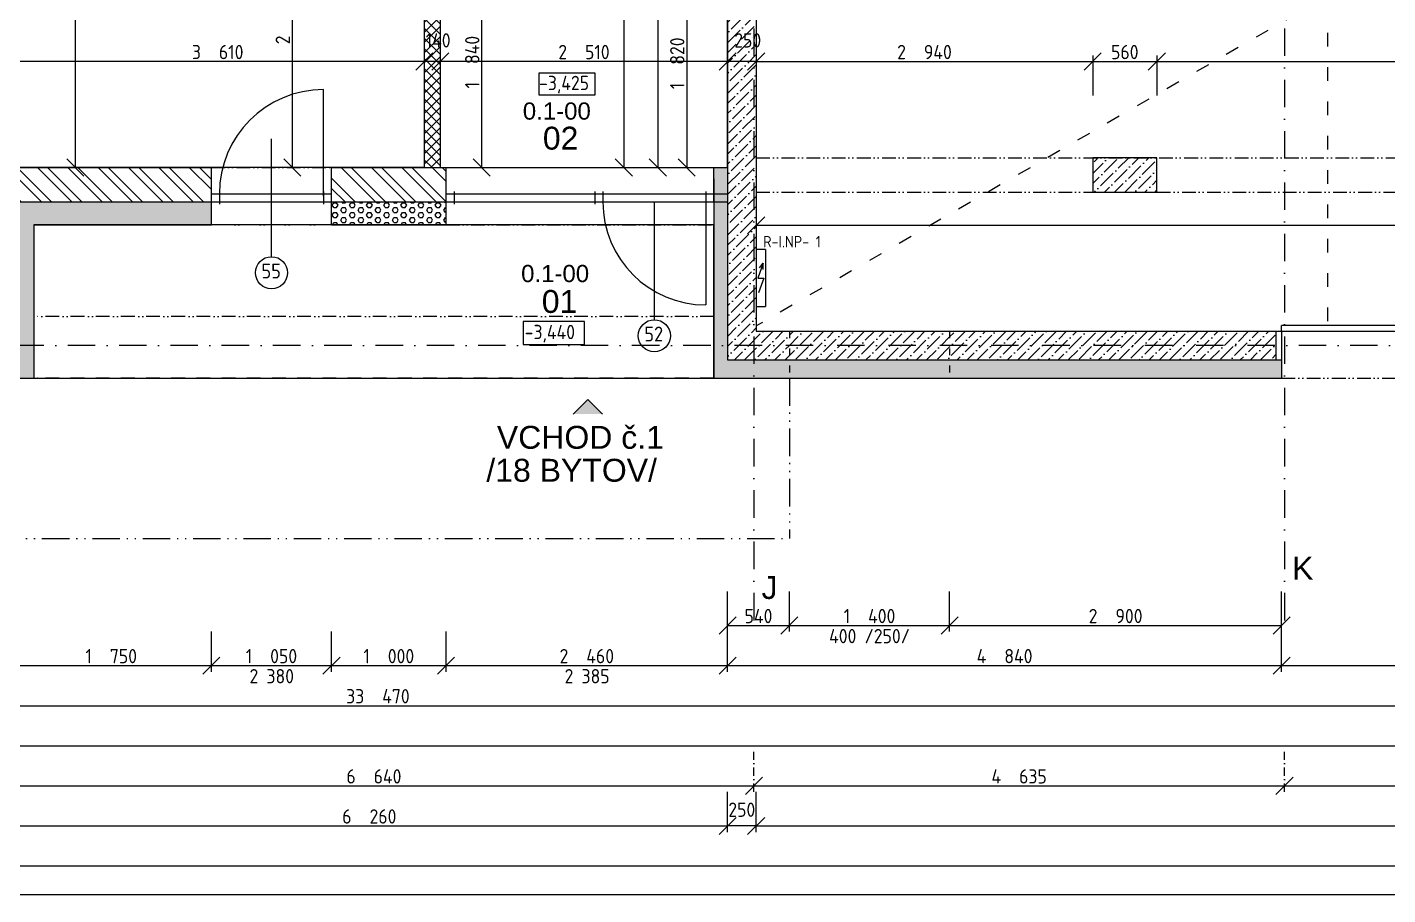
# Model space of a CAD drawing. Extents: x 4511820 to 5180432, y -1526536 to -944957.
# Drawn here: x 5021122 to 5033009, y -1436479 to -1428903 of the extents above; entities that cross this region are included whole.
import ezdxf
from ezdxf.enums import TextEntityAlignment as Align

# ---------------------------------------------------------------- set-up
doc = ezdxf.new("R2010")
doc.units = 0
doc.header["$MEASUREMENT"] = 0
for name, pattern in [('ACAD_ISO03W100', [30, 12, -18]), ('ACAD_ISO12W100', [22, 12, -3, 0.5, -3, 0.5, -3]), ('BODKOCIARKOVANA_3', [5.6, 3, -1.3, 0, -1.3])]:
    doc.linetypes.add(name, pattern=pattern)
doc.layers.get('0').update_dxf_attribs({"linetype": 'CONTINUOUS'})
doc.layers.get('Defpoints').update_dxf_attribs({"color": 61, "linetype": 'CONTINUOUS'})
for name, color, linetype in [('DVERE', 45, 'CONTINUOUS'), ('KÓTY', 4, 'CONTINUOUS'), ('MÚRY', 1, 'CONTINUOUS'), ('OKNÁ', 143, 'CONTINUOUS'), ('osi', 253, 'CONTINUOUS'), ('Plochy', 41, 'CONTINUOUS'), ('POPIS', 7, 'CONTINUOUS'), ('POZEMOK', 7, 'CONTINUOUS'), ('TENKÁ', 7, 'CONTINUOUS'), ('ZZ-elektro', 221, 'CONTINUOUS'), ('ŠRAFY', 82, 'CONTINUOUS')]:
    doc.layers.add(name, color=color, linetype=linetype)
doc.styles.add('ARIAL', font='arial.ttf')
doc.styles.add('styl1', font='arial.ttf')
doc.styles.add('Style-Arial', font='arial.ttf')
doc.styles.add('STYLE1', font='isocp.shx')
doc.dimstyles.new('STANDARD-50', dxfattribs={"dimtxt": 125, "dimasz": 150, "dimexe": 10, "dimexo": 200, "dimgap": 20, "dimtad": 1, "dimdsep": 46, "dimlunit": 6, "dimtxsty": 'STYLE1', "dimblk1": 'OBLIQUE', "dimblk2": 'OBLIQUE', "dimsah": 1, "dimcen": 2.5, "dimse1": 1, "dimse2": 1, "dimadec": 0, "dimazin": 0, "dimtfac": 1, "dimtmove": 1, "dimatfit": 3, "dimldrblk": 'OBLIQUE', "dimfxl": 1, "dimtolj": 1, "dimtzin": 0, "dimarcsym": 0})
pattern_1 = [(45, (584112, 0), (33.1456304, 121.533978), [156.25, -31.25, 0, -31.25])]
pattern_2 = [(135, (584112, 0), (-132.5825215, -132.5825215), []), (135, (584112, 88.39), (-132.5825215, -132.5825215), [])]
pattern_3 = [(0, (9e-09, -175781), (0, 43.3012702), [25, -50]), (120, (9e-09, -175781), (-37.5, -21.6506351), [25, -50]), (60, (25, -175781), (-37.5, 21.6506351), [25, -50])]

# ---------------------------------------------------------------- blocks, each defined once
blk = doc.blocks.new('_OBLIQUE')
at = {"color": 0, "linetype": 'ByBlock'}
blk.add_line((-0.5, -0.5), (0.5, 0.5), dxfattribs=at)
blk = doc.blocks.new('*D13545')
at = {"layer": 'Defpoints', "color": 0}
for p in [(5020831, -1431683), (5027471, -1431683), (5027471, -1435528)]:
    blk.add_point(p, dxfattribs=at)
at = {"layer": 'KÓTY', "color": 0, "lineweight": -2}
blk.add_line((5020831, -1435528), (5027471, -1435528), dxfattribs=at)
at = {"layer": 'KÓTY', "color": 0, "linetype": 'ByBlock', "lineweight": -2, "xscale": 150, "yscale": 150, "zscale": 150, "rotation": 180}
blk.add_blockref('_OBLIQUE', (5020831, -1435528), dxfattribs=at)
at = {"layer": 'KÓTY', "color": 0, "linetype": 'ByBlock', "lineweight": -2, "xscale": 150, "yscale": 150, "zscale": 150}
blk.add_blockref('_OBLIQUE', (5027471, -1435528), dxfattribs=at)
at = {"layer": 'KÓTY', "color": 0, "insert": (5024151, -1435445), "char_height": 125, "attachment_point": 5, "style": 'STYLE1'}
blk.add_mtext('\\A1;6ﾠ640', dxfattribs=at)
blk = doc.blocks.new('*D13546')
at = {"layer": 'Defpoints', "color": 0}
for p in [(5027471, -1431683), (5032106, -1431683), (5032106, -1435528)]:
    blk.add_point(p, dxfattribs=at)
at = {"layer": 'KÓTY', "color": 0, "lineweight": -2}
blk.add_line((5027471, -1435528), (5032106, -1435528), dxfattribs=at)
at = {"layer": 'KÓTY', "color": 0, "linetype": 'ByBlock', "lineweight": -2, "xscale": 150, "yscale": 150, "zscale": 150, "rotation": 180}
blk.add_blockref('_OBLIQUE', (5027471, -1435528), dxfattribs=at)
at = {"layer": 'KÓTY', "color": 0, "linetype": 'ByBlock', "lineweight": -2, "xscale": 150, "yscale": 150, "zscale": 150}
blk.add_blockref('_OBLIQUE', (5032106, -1435528), dxfattribs=at)
at = {"layer": 'KÓTY', "color": 0, "insert": (5029788, -1435445), "char_height": 125, "attachment_point": 5, "style": 'STYLE1'}
blk.add_mtext('\\A1;4ﾠ635', dxfattribs=at)
blk = doc.blocks.new('*D13547')
at = {"layer": 'Defpoints', "color": 0}
for p in [(5032106, -1431683), (5036056, -1431683), (5036056, -1435528)]:
    blk.add_point(p, dxfattribs=at)
at = {"layer": 'KÓTY', "color": 0, "lineweight": -2}
blk.add_line((5032106, -1435528), (5036056, -1435528), dxfattribs=at)
at = {"layer": 'KÓTY', "color": 0, "linetype": 'ByBlock', "lineweight": -2, "xscale": 150, "yscale": 150, "zscale": 150, "rotation": 180}
blk.add_blockref('_OBLIQUE', (5032106, -1435528), dxfattribs=at)
at = {"layer": 'KÓTY', "color": 0, "linetype": 'ByBlock', "lineweight": -2, "xscale": 150, "yscale": 150, "zscale": 150}
blk.add_blockref('_OBLIQUE', (5036056, -1435528), dxfattribs=at)
at = {"layer": 'KÓTY', "color": 0, "insert": (5034081, -1435445), "char_height": 125, "attachment_point": 5, "style": 'STYLE1'}
blk.add_mtext('\\A1;3ﾠ950', dxfattribs=at)
blk = doc.blocks.new('*D13560')
at = {"layer": 'Defpoints', "color": 0}
for p in [(4980571, -1429158), (5040921, -1429158), (5040921, -1435178)]:
    blk.add_point(p, dxfattribs=at)
at = {"layer": 'KÓTY', "color": 0, "lineweight": -2}
blk.add_line((4980571, -1435178), (5040921, -1435178), dxfattribs=at)
at = {"layer": 'KÓTY', "color": 0, "linetype": 'ByBlock', "lineweight": -2, "xscale": 150, "yscale": 150, "zscale": 150, "rotation": 180}
blk.add_blockref('_OBLIQUE', (4980571, -1435178), dxfattribs=at)
at = {"layer": 'KÓTY', "color": 0, "linetype": 'ByBlock', "lineweight": -2, "xscale": 150, "yscale": 150, "zscale": 150}
blk.add_blockref('_OBLIQUE', (5040921, -1435178), dxfattribs=at)
at = {"layer": 'KÓTY', "color": 0, "insert": (5010746, -1435095), "char_height": 125, "attachment_point": 5, "style": 'STYLE1'}
blk.add_mtext('\\A1;60ﾠ350', dxfattribs=at)
blk = doc.blocks.new('*D13562')
at = {"layer": 'Defpoints', "color": 0}
for p in [(5027491, -1431558), (5040671, -1431558), (5040671, -1435878)]:
    blk.add_point(p, dxfattribs=at)
at = {"layer": 'KÓTY', "color": 0, "lineweight": -2}
blk.add_line((5027491, -1435878), (5040671, -1435878), dxfattribs=at)
at = {"layer": 'KÓTY', "color": 0, "linetype": 'ByBlock', "lineweight": -2, "xscale": 150, "yscale": 150, "zscale": 150, "rotation": 180}
blk.add_blockref('_OBLIQUE', (5027491, -1435878), dxfattribs=at)
at = {"layer": 'KÓTY', "color": 0, "linetype": 'ByBlock', "lineweight": -2, "xscale": 150, "yscale": 150, "zscale": 150}
blk.add_blockref('_OBLIQUE', (5040671, -1435878), dxfattribs=at)
at = {"layer": 'KÓTY', "color": 0, "insert": (5034081, -1435795), "char_height": 125, "attachment_point": 5, "style": 'STYLE1'}
blk.add_mtext('\\A1;13ﾠ180', dxfattribs=at)
blk = doc.blocks.new('*D13563')
at = {"layer": 'Defpoints', "color": 0}
for p in [(5027241, -1431558), (5027491, -1431558), (5027241, -1435878)]:
    blk.add_point(p, dxfattribs=at)
at = {"layer": 'KÓTY', "color": 0, "lineweight": -2}
blk.add_line((5027491, -1435878), (5027241, -1435878), dxfattribs=at)
at = {"layer": 'KÓTY', "color": 0, "linetype": 'ByBlock', "lineweight": -2, "xscale": 150, "yscale": 150, "zscale": 150, "rotation": 180}
blk.add_blockref('_OBLIQUE', (5027241, -1435878), dxfattribs=at)
at = {"layer": 'KÓTY', "color": 0, "linetype": 'ByBlock', "lineweight": -2, "xscale": 150, "yscale": 150, "zscale": 150}
blk.add_blockref('_OBLIQUE', (5027491, -1435878), dxfattribs=at)
at = {"layer": 'KÓTY', "color": 0, "insert": (5027365, -1435736), "char_height": 125, "attachment_point": 5, "style": 'STYLE1'}
blk.add_mtext('\\A1;250', dxfattribs=at)
blk = doc.blocks.new('*D13564')
at = {"layer": 'Defpoints', "color": 0}
for p in [(5027241, -1430128), (5020981, -1430428), (5027241, -1435878)]:
    blk.add_point(p, dxfattribs=at)
at = {"layer": 'KÓTY', "color": 0, "lineweight": -2}
blk.add_line((5020981, -1435878), (5027241, -1435878), dxfattribs=at)
at = {"layer": 'KÓTY', "color": 0, "linetype": 'ByBlock', "lineweight": -2, "xscale": 150, "yscale": 150, "zscale": 150, "rotation": 180}
blk.add_blockref('_OBLIQUE', (5020981, -1435878), dxfattribs=at)
at = {"layer": 'KÓTY', "color": 0, "linetype": 'ByBlock', "lineweight": -2, "xscale": 150, "yscale": 150, "zscale": 150}
blk.add_blockref('_OBLIQUE', (5027241, -1435878), dxfattribs=at)
at = {"layer": 'KÓTY', "color": 0, "insert": (5024111, -1435795), "char_height": 125, "attachment_point": 5, "style": 'STYLE1'}
blk.add_mtext('\\A1;6ﾠ260', dxfattribs=at)
blk = doc.blocks.new('*D13573')
at = {"layer": 'Defpoints', "color": 0}
for p in [(5022731, -1430428), (5020981, -1431808), (5022731, -1434478)]:
    blk.add_point(p, dxfattribs=at)
at = {"layer": 'KÓTY', "color": 0, "lineweight": -2}
blk.add_line((5020981, -1434478), (5022731, -1434478), dxfattribs=at)
at = {"layer": 'KÓTY', "color": 0, "linetype": 'ByBlock', "lineweight": -2, "xscale": 150, "yscale": 150, "zscale": 150, "rotation": 180}
blk.add_blockref('_OBLIQUE', (5020981, -1434478), dxfattribs=at)
at = {"layer": 'KÓTY', "color": 0, "linetype": 'ByBlock', "lineweight": -2, "xscale": 150, "yscale": 150, "zscale": 150}
blk.add_blockref('_OBLIQUE', (5022731, -1434478), dxfattribs=at)
at = {"layer": 'KÓTY', "color": 0, "insert": (5021856, -1434395), "char_height": 125, "attachment_point": 5, "style": 'STYLE1'}
blk.add_mtext('\\A1;1ﾠ750', dxfattribs=at)
blk = doc.blocks.new('*D13574')
at = {"layer": 'Defpoints', "color": 0}
for p in [(5027241, -1430128), (5024781, -1430428), (5027241, -1434478)]:
    blk.add_point(p, dxfattribs=at)
at = {"layer": 'KÓTY', "color": 0, "lineweight": -2}
blk.add_line((5024781, -1434478), (5027241, -1434478), dxfattribs=at)
at = {"layer": 'KÓTY', "color": 0, "linetype": 'ByBlock', "lineweight": -2, "xscale": 150, "yscale": 150, "zscale": 150, "rotation": 180}
blk.add_blockref('_OBLIQUE', (5024781, -1434478), dxfattribs=at)
at = {"layer": 'KÓTY', "color": 0, "linetype": 'ByBlock', "lineweight": -2, "xscale": 150, "yscale": 150, "zscale": 150}
blk.add_blockref('_OBLIQUE', (5027241, -1434478), dxfattribs=at)
at = {"layer": 'KÓTY', "color": 0, "insert": (5026011, -1434395), "char_height": 125, "attachment_point": 5, "style": 'STYLE1'}
blk.add_mtext('\\A1;2ﾠ460', dxfattribs=at)
blk = doc.blocks.new('*D13575')
at = {"layer": 'Defpoints', "color": 0}
for p in [(5027241, -1430128), (5032081, -1431741), (5032081, -1434478)]:
    blk.add_point(p, dxfattribs=at)
at = {"layer": 'KÓTY', "color": 0, "lineweight": -2}
blk.add_line((5027241, -1434478), (5032081, -1434478), dxfattribs=at)
at = {"layer": 'KÓTY', "color": 0, "linetype": 'ByBlock', "lineweight": -2, "xscale": 150, "yscale": 150, "zscale": 150, "rotation": 180}
blk.add_blockref('_OBLIQUE', (5027241, -1434478), dxfattribs=at)
at = {"layer": 'KÓTY', "color": 0, "linetype": 'ByBlock', "lineweight": -2, "xscale": 150, "yscale": 150, "zscale": 150}
blk.add_blockref('_OBLIQUE', (5032081, -1434478), dxfattribs=at)
at = {"layer": 'KÓTY', "color": 0, "insert": (5029661, -1434395), "char_height": 125, "attachment_point": 5, "style": 'STYLE1'}
blk.add_mtext('\\A1;4ﾠ840', dxfattribs=at)
blk = doc.blocks.new('*D13576')
at = {"layer": 'Defpoints', "color": 0}
for p in [(5032081, -1431808), (5035981, -1431808), (5035981, -1434478)]:
    blk.add_point(p, dxfattribs=at)
at = {"layer": 'KÓTY', "color": 0, "lineweight": -2}
blk.add_line((5032081, -1434478), (5035981, -1434478), dxfattribs=at)
at = {"layer": 'KÓTY', "color": 0, "linetype": 'ByBlock', "lineweight": -2, "xscale": 150, "yscale": 150, "zscale": 150, "rotation": 180}
blk.add_blockref('_OBLIQUE', (5032081, -1434478), dxfattribs=at)
at = {"layer": 'KÓTY', "color": 0, "linetype": 'ByBlock', "lineweight": -2, "xscale": 150, "yscale": 150, "zscale": 150}
blk.add_blockref('_OBLIQUE', (5035981, -1434478), dxfattribs=at)
at = {"layer": 'KÓTY', "color": 0, "insert": (5034031, -1434395), "char_height": 125, "attachment_point": 5, "style": 'STYLE1'}
blk.add_mtext('\\A1;3ﾠ900', dxfattribs=at)
blk = doc.blocks.new('*D13579')
at = {"layer": 'Defpoints', "color": 0}
for p in [(5040921, -1431808), (5007451, -1431968), (5040921, -1434828)]:
    blk.add_point(p, dxfattribs=at)
at = {"layer": 'KÓTY', "color": 0, "lineweight": -2}
blk.add_line((5007451, -1434828), (5040921, -1434828), dxfattribs=at)
at = {"layer": 'KÓTY', "color": 0, "linetype": 'ByBlock', "lineweight": -2, "xscale": 150, "yscale": 150, "zscale": 150, "rotation": 180}
blk.add_blockref('_OBLIQUE', (5007451, -1434828), dxfattribs=at)
at = {"layer": 'KÓTY', "color": 0, "linetype": 'ByBlock', "lineweight": -2, "xscale": 150, "yscale": 150, "zscale": 150}
blk.add_blockref('_OBLIQUE', (5040921, -1434828), dxfattribs=at)
at = {"layer": 'KÓTY', "color": 0, "insert": (5024186, -1434745), "char_height": 125, "attachment_point": 5, "style": 'STYLE1'}
blk.add_mtext('\\A1;33ﾠ470', dxfattribs=at)
blk = doc.blocks.new('*D13580')
at = {"layer": 'Defpoints', "color": 0}
for p in [(5022731, -1430428), (5023781, -1430428), (5023781, -1434478)]:
    blk.add_point(p, dxfattribs=at)
at = {"layer": 'KÓTY', "color": 0, "lineweight": -2}
blk.add_line((5022731, -1434478), (5023781, -1434478), dxfattribs=at)
at = {"layer": 'KÓTY', "color": 0, "linetype": 'ByBlock', "lineweight": -2, "xscale": 150, "yscale": 150, "zscale": 150, "rotation": 180}
blk.add_blockref('_OBLIQUE', (5022731, -1434478), dxfattribs=at)
at = {"layer": 'KÓTY', "color": 0, "linetype": 'ByBlock', "lineweight": -2, "xscale": 150, "yscale": 150, "zscale": 150}
blk.add_blockref('_OBLIQUE', (5023781, -1434478), dxfattribs=at)
at = {"layer": 'KÓTY', "color": 0, "insert": (5023256, -1434395), "char_height": 125, "attachment_point": 5, "style": 'STYLE1'}
blk.add_mtext('\\A1;1ﾠ050', dxfattribs=at)
blk = doc.blocks.new('*D13581')
at = {"layer": 'Defpoints', "color": 0}
for p in [(5023781, -1430428), (5024781, -1430428), (5024781, -1434478)]:
    blk.add_point(p, dxfattribs=at)
at = {"layer": 'KÓTY', "color": 0, "lineweight": -2}
blk.add_line((5023781, -1434478), (5024781, -1434478), dxfattribs=at)
at = {"layer": 'KÓTY', "color": 0, "linetype": 'ByBlock', "lineweight": -2, "xscale": 150, "yscale": 150, "zscale": 150, "rotation": 180}
blk.add_blockref('_OBLIQUE', (5023781, -1434478), dxfattribs=at)
at = {"layer": 'KÓTY', "color": 0, "linetype": 'ByBlock', "lineweight": -2, "xscale": 150, "yscale": 150, "zscale": 150}
blk.add_blockref('_OBLIQUE', (5024781, -1434478), dxfattribs=at)
at = {"layer": 'KÓTY', "color": 0, "insert": (5024281, -1434395), "char_height": 125, "attachment_point": 5, "style": 'STYLE1'}
blk.add_mtext('\\A1;1ﾠ000', dxfattribs=at)
blk = doc.blocks.new('*D13597')
at = {"layer": 'Defpoints', "color": 0}
for p in [(5027241, -1431755), (5027781, -1431755), (5027781, -1434128)]:
    blk.add_point(p, dxfattribs=at)
at = {"layer": 'KÓTY', "color": 0, "lineweight": -2}
blk.add_line((5027241, -1434128), (5027781, -1434128), dxfattribs=at)
at = {"layer": 'KÓTY', "color": 0, "linetype": 'ByBlock', "lineweight": -2, "xscale": 150, "yscale": 150, "zscale": 150, "rotation": 180}
blk.add_blockref('_OBLIQUE', (5027241, -1434128), dxfattribs=at)
at = {"layer": 'KÓTY', "color": 0, "linetype": 'ByBlock', "lineweight": -2, "xscale": 150, "yscale": 150, "zscale": 150}
blk.add_blockref('_OBLIQUE', (5027781, -1434128), dxfattribs=at)
at = {"layer": 'KÓTY', "color": 0, "insert": (5027511, -1434045), "char_height": 125, "attachment_point": 5, "style": 'STYLE1'}
blk.add_mtext('\\A1;540', dxfattribs=at)
blk = doc.blocks.new('*D13598')
at = {"layer": 'Defpoints', "color": 0}
for p in [(5027781, -1431808), (5029181, -1431808), (5029181, -1434128)]:
    blk.add_point(p, dxfattribs=at)
at = {"layer": 'KÓTY', "color": 0, "lineweight": -2}
blk.add_line((5027781, -1434128), (5029181, -1434128), dxfattribs=at)
at = {"layer": 'KÓTY', "color": 0, "linetype": 'ByBlock', "lineweight": -2, "xscale": 150, "yscale": 150, "zscale": 150, "rotation": 180}
blk.add_blockref('_OBLIQUE', (5027781, -1434128), dxfattribs=at)
at = {"layer": 'KÓTY', "color": 0, "linetype": 'ByBlock', "lineweight": -2, "xscale": 150, "yscale": 150, "zscale": 150}
blk.add_blockref('_OBLIQUE', (5029181, -1434128), dxfattribs=at)
at = {"layer": 'KÓTY', "color": 0, "insert": (5028481, -1434045), "char_height": 125, "attachment_point": 5, "style": 'STYLE1'}
blk.add_mtext('\\A1;1ﾠ400', dxfattribs=at)
blk = doc.blocks.new('*D13599')
at = {"layer": 'Defpoints', "color": 0}
for p in [(5029181, -1431808), (5032081, -1431808), (5032081, -1434128)]:
    blk.add_point(p, dxfattribs=at)
at = {"layer": 'KÓTY', "color": 0, "lineweight": -2}
blk.add_line((5029181, -1434128), (5032081, -1434128), dxfattribs=at)
at = {"layer": 'KÓTY', "color": 0, "linetype": 'ByBlock', "lineweight": -2, "xscale": 150, "yscale": 150, "zscale": 150, "rotation": 180}
blk.add_blockref('_OBLIQUE', (5029181, -1434128), dxfattribs=at)
at = {"layer": 'KÓTY', "color": 0, "linetype": 'ByBlock', "lineweight": -2, "xscale": 150, "yscale": 150, "zscale": 150}
blk.add_blockref('_OBLIQUE', (5032081, -1434128), dxfattribs=at)
at = {"layer": 'KÓTY', "color": 0, "insert": (5030631, -1434045), "char_height": 125, "attachment_point": 5, "style": 'STYLE1'}
blk.add_mtext('\\A1;2ﾠ900', dxfattribs=at)
blk = doc.blocks.new('*D21724')
at = {"layer": 'Defpoints', "color": 0}
for p in [(5030431, -1429202), (5027491, -1430043), (5030431, -1430043)]:
    blk.add_point(p, dxfattribs=at)
at = {"layer": 'KÓTY', "color": 0, "lineweight": -2}
blk.add_line((5027491, -1429202), (5030431, -1429202), dxfattribs=at)
at = {"layer": 'KÓTY', "color": 0, "linetype": 'ByBlock', "lineweight": -2, "xscale": 150, "yscale": 150, "zscale": 150, "rotation": 180}
blk.add_blockref('_OBLIQUE', (5027491, -1429202), dxfattribs=at)
at = {"layer": 'KÓTY', "color": 0, "linetype": 'ByBlock', "lineweight": -2, "xscale": 150, "yscale": 150, "zscale": 150}
blk.add_blockref('_OBLIQUE', (5030431, -1429202), dxfattribs=at)
at = {"layer": 'KÓTY', "color": 0, "insert": (5028961, -1429120), "char_height": 125, "attachment_point": 5, "style": 'STYLE1'}
blk.add_mtext('\\A1;2ﾠ940', dxfattribs=at)
blk = doc.blocks.new('*D21725')
at = {"layer": 'Defpoints', "color": 0}
for p in [(5030991, -1429202), (5030431, -1430043), (5030991, -1430043)]:
    blk.add_point(p, dxfattribs=at)
at = {"layer": 'KÓTY', "color": 0, "lineweight": -2}
blk.add_line((5030431, -1429202), (5030991, -1429202), dxfattribs=at)
at = {"layer": 'KÓTY', "color": 0, "linetype": 'ByBlock', "lineweight": -2, "xscale": 150, "yscale": 150, "zscale": 150, "rotation": 180}
blk.add_blockref('_OBLIQUE', (5030431, -1429202), dxfattribs=at)
at = {"layer": 'KÓTY', "color": 0, "linetype": 'ByBlock', "lineweight": -2, "xscale": 150, "yscale": 150, "zscale": 150}
blk.add_blockref('_OBLIQUE', (5030991, -1429202), dxfattribs=at)
at = {"layer": 'KÓTY', "color": 0, "insert": (5030711, -1429120), "char_height": 125, "attachment_point": 5, "style": 'STYLE1'}
blk.add_mtext('\\A1;560', dxfattribs=at)
blk = doc.blocks.new('*D21726')
at = {"layer": 'Defpoints', "color": 0}
for p in [(5036986, -1429202), (5030991, -1430043), (5036986, -1430043)]:
    blk.add_point(p, dxfattribs=at)
at = {"layer": 'KÓTY', "color": 0, "lineweight": -2}
blk.add_line((5030991, -1429202), (5036986, -1429202), dxfattribs=at)
at = {"layer": 'KÓTY', "color": 0, "linetype": 'ByBlock', "lineweight": -2, "xscale": 150, "yscale": 150, "zscale": 150, "rotation": 180}
blk.add_blockref('_OBLIQUE', (5030991, -1429202), dxfattribs=at)
at = {"layer": 'KÓTY', "color": 0, "linetype": 'ByBlock', "lineweight": -2, "xscale": 150, "yscale": 150, "zscale": 150}
blk.add_blockref('_OBLIQUE', (5036986, -1429202), dxfattribs=at)
at = {"layer": 'KÓTY', "color": 0, "insert": (5033746, -1429102), "char_height": 125, "attachment_point": 5, "style": 'STYLE1'}
blk.add_mtext('\\A1;5ﾠ995', dxfattribs=at)
blk = doc.blocks.new('*D21729')
at = {"layer": 'Defpoints', "color": 0}
for p in [(5027241, -1429202), (5027241, -1429202), (5027491, -1429202)]:
    blk.add_point(p, dxfattribs=at)
at = {"layer": 'KÓTY', "color": 0, "lineweight": -2}
blk.add_line((5027491, -1429202), (5027241, -1429202), dxfattribs=at)
at = {"layer": 'KÓTY', "color": 0, "linetype": 'ByBlock', "lineweight": -2, "xscale": 150, "yscale": 150, "zscale": 150, "rotation": 180}
blk.add_blockref('_OBLIQUE', (5027241, -1429202), dxfattribs=at)
at = {"layer": 'KÓTY', "color": 0, "linetype": 'ByBlock', "lineweight": -2, "xscale": 150, "yscale": 150, "zscale": 150}
blk.add_blockref('_OBLIQUE', (5027491, -1429202), dxfattribs=at)
at = {"layer": 'KÓTY', "color": 0, "insert": (5027417, -1429018), "char_height": 125, "attachment_point": 5, "style": 'STYLE1'}
blk.add_mtext('\\A1;250', dxfattribs=at)
blk = doc.blocks.new('*D21730')
at = {"layer": 'Defpoints', "color": 0}
for p in [(5024731, -1429202), (5024731, -1429202), (5027241, -1429202)]:
    blk.add_point(p, dxfattribs=at)
at = {"layer": 'KÓTY', "color": 0, "lineweight": -2}
blk.add_line((5027241, -1429202), (5024731, -1429202), dxfattribs=at)
at = {"layer": 'KÓTY', "color": 0, "linetype": 'ByBlock', "lineweight": -2, "xscale": 150, "yscale": 150, "zscale": 150, "rotation": 180}
blk.add_blockref('_OBLIQUE', (5024731, -1429202), dxfattribs=at)
at = {"layer": 'KÓTY', "color": 0, "linetype": 'ByBlock', "lineweight": -2, "xscale": 150, "yscale": 150, "zscale": 150}
blk.add_blockref('_OBLIQUE', (5027241, -1429202), dxfattribs=at)
at = {"layer": 'KÓTY', "color": 0, "insert": (5025986, -1429120), "char_height": 125, "attachment_point": 5, "style": 'STYLE1'}
blk.add_mtext('\\A1;2ﾠ510', dxfattribs=at)
blk = doc.blocks.new('*D21731')
at = {"layer": 'Defpoints', "color": 0}
for p in [(5024591, -1429202), (5024591, -1429202), (5024731, -1429202)]:
    blk.add_point(p, dxfattribs=at)
at = {"layer": 'KÓTY', "color": 0, "lineweight": -2}
blk.add_line((5024731, -1429202), (5024591, -1429202), dxfattribs=at)
at = {"layer": 'KÓTY', "color": 0, "linetype": 'ByBlock', "lineweight": -2, "xscale": 150, "yscale": 150, "zscale": 150, "rotation": 180}
blk.add_blockref('_OBLIQUE', (5024591, -1429202), dxfattribs=at)
at = {"layer": 'KÓTY', "color": 0, "linetype": 'ByBlock', "lineweight": -2, "xscale": 150, "yscale": 150, "zscale": 150}
blk.add_blockref('_OBLIQUE', (5024731, -1429202), dxfattribs=at)
at = {"layer": 'KÓTY', "color": 0, "insert": (5024712, -1429018), "char_height": 125, "attachment_point": 5, "style": 'STYLE1'}
blk.add_mtext('\\A1;140', dxfattribs=at)
blk = doc.blocks.new('*D21732')
at = {"layer": 'Defpoints', "color": 0}
for p in [(5020981, -1429202), (5020981, -1429202), (5024591, -1429202)]:
    blk.add_point(p, dxfattribs=at)
at = {"layer": 'KÓTY', "color": 0, "lineweight": -2}
blk.add_line((5024591, -1429202), (5020981, -1429202), dxfattribs=at)
at = {"layer": 'KÓTY', "color": 0, "linetype": 'ByBlock', "lineweight": -2, "xscale": 150, "yscale": 150, "zscale": 150, "rotation": 180}
blk.add_blockref('_OBLIQUE', (5020981, -1429202), dxfattribs=at)
at = {"layer": 'KÓTY', "color": 0, "linetype": 'ByBlock', "lineweight": -2, "xscale": 150, "yscale": 150, "zscale": 150}
blk.add_blockref('_OBLIQUE', (5024591, -1429202), dxfattribs=at)
at = {"layer": 'KÓTY', "color": 0, "insert": (5022786, -1429120), "char_height": 125, "attachment_point": 5, "style": 'STYLE1'}
blk.add_mtext('\\A1;3ﾠ610', dxfattribs=at)
blk = doc.blocks.new('*D21773')
at = {"layer": 'Defpoints', "color": 0}
for p in [(5024899, -1423648), (5024949, -1430128), (5026335, -1430128)]:
    blk.add_point(p, dxfattribs=at)
at = {"layer": 'KÓTY', "color": 0, "lineweight": -2}
blk.add_line((5026335, -1423648), (5026335, -1430128), dxfattribs=at)
at = {"layer": 'KÓTY', "color": 0, "linetype": 'ByBlock', "lineweight": -2, "xscale": 150, "yscale": 150, "zscale": 150}
for p, rotation in [((5026335, -1423648), 90), ((5026335, -1430128), 270)]:
    blk.add_blockref('_OBLIQUE', p, dxfattribs=dict(at, rotation=rotation))
at = {"layer": 'KÓTY', "color": 0, "insert": (5026239, -1427254), "char_height": 125, "attachment_point": 5, "rotation": 90, "style": 'STYLE1'}
blk.add_mtext('\\A1;6ﾠ480', dxfattribs=at)
blk = doc.blocks.new('*D21777')
at = {"layer": 'Defpoints', "color": 0}
for p in [(5024731, -1428288), (5024781, -1430128), (5025092, -1430128)]:
    blk.add_point(p, dxfattribs=at)
at = {"layer": 'KÓTY', "color": 0, "lineweight": -2}
blk.add_line((5025092, -1428288), (5025092, -1430128), dxfattribs=at)
at = {"layer": 'KÓTY', "color": 0, "linetype": 'ByBlock', "lineweight": -2, "xscale": 150, "yscale": 150, "zscale": 150}
for p, rotation in [((5025092, -1428288), 90), ((5025092, -1430128), 270)]:
    blk.add_blockref('_OBLIQUE', p, dxfattribs=dict(at, rotation=rotation))
at = {"layer": 'KÓTY', "color": 0, "insert": (5025010, -1429208), "char_height": 125, "attachment_point": 5, "rotation": 90, "style": 'STYLE1'}
blk.add_mtext('\\A1;1ﾠ840', dxfattribs=at)
blk = doc.blocks.new('*D21782')
at = {"layer": 'Defpoints', "color": 0}
for p in [(5027213, -1428308), (5026884, -1430128), (5027213, -1430128)]:
    blk.add_point(p, dxfattribs=at)
at = {"layer": 'KÓTY', "color": 0, "lineweight": -2}
blk.add_line((5026884, -1428308), (5026884, -1430128), dxfattribs=at)
at = {"layer": 'KÓTY', "color": 0, "linetype": 'ByBlock', "lineweight": -2, "xscale": 150, "yscale": 150, "zscale": 150}
for p, rotation in [((5026884, -1428308), 90), ((5026884, -1430128), 270)]:
    blk.add_blockref('_OBLIQUE', p, dxfattribs=dict(at, rotation=rotation))
at = {"layer": 'KÓTY', "color": 0, "insert": (5026801, -1429218), "char_height": 125, "attachment_point": 5, "rotation": 90, "style": 'STYLE1'}
blk.add_mtext('\\A1;1ﾠ820', dxfattribs=at)
blk = doc.blocks.new('*D21784')
at = {"layer": 'Defpoints', "color": 0}
for p in [(5027076, -1426888), (5026631, -1430128), (5027459, -1430128)]:
    blk.add_point(p, dxfattribs=at)
at = {"layer": 'KÓTY', "color": 0, "lineweight": -2}
blk.add_line((5026631, -1426888), (5026631, -1430128), dxfattribs=at)
at = {"layer": 'KÓTY', "color": 0, "linetype": 'ByBlock', "lineweight": -2, "xscale": 150, "yscale": 150, "zscale": 150}
for p, rotation in [((5026631, -1426888), 90), ((5026631, -1430128), 270)]:
    blk.add_blockref('_OBLIQUE', p, dxfattribs=dict(at, rotation=rotation))
at = {"layer": 'KÓTY', "color": 0, "insert": (5026549, -1428508), "char_height": 125, "attachment_point": 5, "rotation": 90, "style": 'STYLE1'}
blk.add_mtext('\\A1;3ﾠ240', dxfattribs=at)
blk = doc.blocks.new('*D21805')
at = {"layer": 'Defpoints', "color": 0}
for p in [(5020981, -1427008), (5020981, -1430128), (5021542, -1430128)]:
    blk.add_point(p, dxfattribs=at)
at = {"layer": 'KÓTY', "color": 0, "lineweight": -2}
blk.add_line((5021542, -1427008), (5021542, -1430128), dxfattribs=at)
at = {"layer": 'KÓTY', "color": 0, "linetype": 'ByBlock', "lineweight": -2, "xscale": 150, "yscale": 150, "zscale": 150}
for p, rotation in [((5021542, -1427008), 90), ((5021542, -1430128), 270)]:
    blk.add_blockref('_OBLIQUE', p, dxfattribs=dict(at, rotation=rotation))
at = {"layer": 'KÓTY', "color": 0, "insert": (5021459, -1428568), "char_height": 125, "attachment_point": 5, "rotation": 90, "style": 'STYLE1'}
blk.add_mtext('\\A1;3ﾠ120', dxfattribs=at)
blk = doc.blocks.new('*D33758')
at = {"layer": 'Defpoints', "color": 0}
for p in [(5040671, -1430303), (5027491, -1430343), (5040671, -1430633)]:
    blk.add_point(p, dxfattribs=at)
at = {"layer": 'KÓTY', "color": 0, "lineweight": -2}
blk.add_line((5027491, -1430633), (5040671, -1430633), dxfattribs=at)
at = {"layer": 'KÓTY', "color": 0, "linetype": 'ByBlock', "lineweight": -2, "xscale": 150, "yscale": 150, "zscale": 150, "rotation": 180}
blk.add_blockref('_OBLIQUE', (5027491, -1430633), dxfattribs=at)
at = {"layer": 'KÓTY', "color": 0, "linetype": 'ByBlock', "lineweight": -2, "xscale": 150, "yscale": 150, "zscale": 150}
blk.add_blockref('_OBLIQUE', (5040671, -1430633), dxfattribs=at)
at = {"layer": 'KÓTY', "color": 0, "insert": (5034445, -1430535), "char_height": 125, "attachment_point": 5, "style": 'STYLE1'}
blk.add_mtext('\\A1;13ﾠ180', dxfattribs=at)
blk = doc.blocks.new('*D42772')
at = {"layer": 'Defpoints', "color": 0}
for p in [(5024331, -1427508), (5023438, -1430128), (5024186, -1430128)]:
    blk.add_point(p, dxfattribs=at)
at = {"layer": 'KÓTY', "color": 0, "lineweight": -2}
blk.add_line((5023438, -1427508), (5023438, -1430128), dxfattribs=at)
at = {"layer": 'KÓTY', "color": 0, "linetype": 'ByBlock', "lineweight": -2, "xscale": 150, "yscale": 150, "zscale": 150}
for p, rotation in [((5023438, -1427508), 90), ((5023438, -1430128), 270)]:
    blk.add_blockref('_OBLIQUE', p, dxfattribs=dict(at, rotation=rotation))
at = {"layer": 'KÓTY', "color": 0, "insert": (5023355, -1428818), "char_height": 125, "attachment_point": 5, "rotation": 90, "style": 'STYLE1'}
blk.add_mtext('\\A1;2ﾠ620', dxfattribs=at)

msp = doc.modelspace()

# ---------------------------------------------------------------- hatches: boundary and pattern name
at = {"layer": 'ŠRAFY'}
h = msp.add_hatch(dxfattribs=at)
h.set_pattern_fill('ANSI37', color=256, scale=500)
h.set_pattern_definition([(45, (584112, 0), (-44.1941738, 44.1941738), []), (135, (584112, 0), (-44.1941738, -44.1941738), [])])
h.paths.add_polyline_path([(5024731, -1423648.048), (5024591, -1423648.048), (5024591, -1424158.048), (5024591, -1424238.048), (5024591, -1426868.048), (5020981, -1426868.048), (5020981, -1427008.048), (5024331, -1427008.048), (5024411, -1427008.048), (5024591, -1427008.048), (5024591, -1427703.048), (5024591, -1427783.048), (5024591, -1430128.048), (5024731, -1430128.048), (5024731, -1428828.048), (5024731, -1427018.048), (5024731, -1425378.048)])
h = msp.add_hatch(dxfattribs=at)
h.set_pattern_fill('ANSI36', color=256, scale=500)
h.set_pattern_definition(pattern_1)
h.paths.add_polyline_path([(5027781, -1431558.048), (5027491, -1431558.048), (5027491, -1428308.048), (5027241, -1428308.048), (5027241, -1430128.048), (5027241, -1431808.048), (5027781, -1431808.048)])
h = msp.add_hatch(dxfattribs=at)
h.set_pattern_fill('ANSI36', color=256, scale=500)
h.set_pattern_definition(pattern_1)
h.paths.add_polyline_path([(5030991, -1430343.048), (5030991, -1430043.048), (5030431, -1430043.048), (5030431, -1430343.048)])
h = msp.add_hatch(dxfattribs=at)
h.set_pattern_fill('ANSI32', color=256, scale=500, angle=90)
h.set_pattern_definition(pattern_2)
h.paths.add_polyline_path([(5020981, -1430428.048), (5022731, -1430428.048), (5022731, -1430358.048), (5022731, -1430128.048), (5020981, -1430128.048)])
h = msp.add_hatch(dxfattribs=at)
h.set_pattern_fill('ANSI32', color=256, scale=500, angle=90)
h.set_pattern_definition(pattern_2)
h.paths.add_polyline_path([(5024781, -1430128.048), (5024731, -1430128.048), (5024591, -1430128.048), (5023781, -1430128.048), (5023781, -1430428.048), (5024781, -1430428.048)])
h = msp.add_hatch(dxfattribs=at)
h.set_pattern_fill('HEX', color=256, scale=200)
h.set_pattern_definition(pattern_3)
h.paths.add_polyline_path([(5032081, -1431968.048), (5032081, -1431808.048), (5032031, -1431808.048), (5027241, -1431808.048), (5027241, -1430128.048), (5027121, -1430128.048), (5027121, -1430228.048), (5027121, -1430358.048), (5027121, -1430428.048), (5027121, -1430628.048), (5027121, -1431428.048), (5027121, -1431968.048), (5027781, -1431968.048)])
h = msp.add_hatch(dxfattribs=at)
h.set_pattern_fill('HEX', color=256, scale=200)
h.set_pattern_definition(pattern_3)
h.paths.add_polyline_path([(5019731, -1431808.048), (5019681, -1431808.048), (5019681, -1431968.048), (5020381, -1431968.048), (5020781, -1431968.048), (5021181, -1431968.048), (5021181, -1431428.048), (5021181, -1430628.048), (5022731, -1430628.048), (5022731, -1430428.048), (5020981, -1430428.048), (5020981, -1431428.048), (5020981, -1431808.048)])
h = msp.add_hatch(dxfattribs=at)
h.set_pattern_fill('HEX', color=256, scale=200)
h.set_pattern_definition(pattern_3)
h.paths.add_polyline_path([(5023781, -1430428.048), (5023781, -1430628.048), (5024781, -1430628.048), (5024781, -1430428.048)])
h = msp.add_hatch(dxfattribs=at)
h.set_pattern_fill('ANSI36', color=256, scale=500)
h.set_pattern_definition(pattern_1)
h.paths.add_polyline_path([(5029181, -1431808.048), (5029181, -1431558.048), (5027781, -1431558.048), (5027781, -1431808.048)])
h = msp.add_hatch(dxfattribs=at)
h.set_pattern_fill('ANSI36', color=256, scale=500)
h.set_pattern_definition(pattern_1)
h.paths.add_polyline_path([(5032031, -1431558.048), (5029181, -1431558.048), (5029181, -1431808.048), (5032031, -1431808.048)])
h = msp.add_hatch(color=132, dxfattribs=at)
h.dxf.hatch_style = 1
h.paths.add_polyline_path([(5026149.41, -1432280.958), (5025892.59, -1432280.958), (5026021, -1432152.548)])

# ---------------------------------------------------------------- linework, layer by layer
at = {"layer": 'DVERE'}
for p, q in [((5035981, -1431508.048), (5032081, -1431508.048)), ((5032081, -1431558.048), (5032081, -1431508.048)), ((5032081, -1431558.048), (5035981, -1431558.048))]:
    msp.add_line(p, q, dxfattribs=at)
at = {"layer": 'KÓTY'}
for p, q in [((5030431, -1429149.097), (5030431, -1429499.097)), ((5030991, -1429149.097), (5030991, -1429499.097))]:
    msp.add_line(p, q, dxfattribs=at)
at = {"layer": 'KÓTY', "ltscale": 25}
for p, q in [((5027241, -1434181.142), (5027241, -1433831.142)), ((5027781, -1434181.142), (5027781, -1433831.142)), ((5029181, -1434181.142), (5029181, -1433831.142)), ((5032081, -1434181.142), (5032081, -1433831.142)), ((5022731, -1434531.142), (5022731, -1434181.142)), ((5023781, -1434531.142), (5023781, -1434181.142)), ((5024781, -1434531.142), (5024781, -1434181.142)), ((5027241, -1434531.142), (5027241, -1434181.142)), ((5032081, -1434531.142), (5032081, -1434181.142)), ((5027241, -1435931.142), (5027241, -1435581.142)), ((5027491, -1435931.142), (5027491, -1435581.142))]:
    msp.add_line(p, q, dxfattribs=at)
at = {"layer": 'KÓTY', "linetype": 'BODKOCIARKOVANA_3', "ltscale": 25}
for p, q in [((5027471, -1435581.142), (5027471, -1435231.142)), ((5032106, -1435581.142), (5032106, -1435231.142))]:
    msp.add_line(p, q, dxfattribs=at)
at = {"layer": 'MÚRY'}
for p, q in [((5024731, -1427018.048), (5024731, -1430128.048)), ((5024591, -1427508.048), (5024591, -1430128.048)), ((5027241, -1428308.048), (5027241, -1430128.048)), ((5027491, -1428308.048), (5027491, -1431558.048)), ((5030991, -1430043.048), (5030431, -1430043.048)), ((5030431, -1430043.048), (5030431, -1430343.048)), ((5030991, -1430343.048), (5030991, -1430043.048)), ((5020681, -1430128.048), (5022731, -1430128.048)), ((5022731, -1430628.048), (5022731, -1430128.048)), ((5023781, -1430128.048), (5024591, -1430128.048)), ((5023781, -1430628.048), (5023781, -1430128.048)), ((5024731, -1430128.048), (5024781, -1430128.048)), ((5024781, -1430628.048), (5024781, -1430128.048)), ((5027121, -1430428.048), (5027121, -1430128.048)), ((5027121, -1430128.048), (5027241, -1430128.048)), ((5027121, -1430228.048), (5027121, -1431968.048)), ((5030431, -1430343.048), (5030991, -1430343.048)), ((5021181, -1430628.048), (5021181, -1431968.048)), ((5021181, -1430628.048), (5022731, -1430628.048)), ((5023781, -1430628.048), (5024781, -1430628.048)), ((5027491, -1431558.048), (5032081, -1431558.048)), ((5032081, -1431558.048), (5032081, -1431968.048)), ((5020381, -1431968.048), (5021181, -1431968.048)), ((5027121, -1431968.048), (5032081, -1431968.048))]:
    msp.add_line(p, q, dxfattribs=at)
at = {"layer": 'OKNÁ', "ltscale": 0.25}
for p, q in [((5023711, -1430378.048), (5023711, -1429448.048)), ((5023256, -1430906.971), (5023256, -1429877.548)), ((5022801, -1430338.048), (5022801, -1430448.048)), ((5023711, -1430358.048), (5023711, -1430248.048)), ((5023711, -1430358.048), (5023711, -1430248.048)), ((5023711, -1430338.048), (5023711, -1430448.048)), ((5024851, -1430338.048), (5024851, -1430448.048)), ((5026081, -1430338.048), (5026081, -1430448.048)), ((5026151, -1430338.048), (5026151, -1430448.048)), ((5027051, -1430338.048), (5027051, -1430448.048)), ((5022731, -1430358.048), (5023781, -1430358.048)), ((5022731, -1430428.048), (5023781, -1430428.048)), ((5024781, -1430358.048), (5027121, -1430358.048)), ((5024781, -1430428.048), (5027121, -1430428.048)), ((5026601, -1431457.471), (5026601, -1430428.048)), ((5027051, -1430428.048), (5027051, -1431328.048))]:
    msp.add_line(p, q, dxfattribs=at)
for centre in [(5023256, -1431046.971), (5026601, -1431597.471)]:
    msp.add_circle(centre, 140, dxfattribs=at)
for centre, radius, start, end in [((5023711, -1430358.048), 910, 90, 180), ((5027051, -1430428.048), 900, 180, 270)]:
    msp.add_arc(centre, radius, start, end, dxfattribs=at)
at = {"layer": 'osi', "linetype": 'BODKOCIARKOVANA_3', "ltscale": 80}
for p, q in [((5027471, -1396650.857), (5027471, -1434168.048)), ((5032106, -1396650.857), (5032106, -1434168.048)), ((5041881, -1431683.048), (4978211, -1431683.048))]:
    msp.add_line(p, q, dxfattribs=at)
at = {"layer": 'Plochy'}
for points in [[(5027491, -1431558.048), (5040671, -1431558.048), (5040671, -1405668.048), (5035831, -1405668.048), (5035831, -1398948.048), (5032331, -1398948.048), (5032331, -1399248.048), (5031881, -1399248.048), (5031881, -1398948.048), (5028051, -1398948.048), (5028051, -1399548.048), (5028391, -1399548.048), (5028391, -1400448.048), (5027941, -1400448.048), (5027941, -1400748.048), (5027491, -1400748.048)], [(5027241, -1423648.048), (5024731, -1423648.048), (5024731, -1430128.048), (5027241, -1430128.048)], [(5014341, -1425658.048), (5020681, -1425658.048), (5020681, -1427008.048), (5024331, -1427008.048), (5024331, -1427783.048), (5024591, -1427783.048), (5024591, -1430128.048), (5020681, -1430128.048), (5020681, -1431428.048), (5014181, -1431428.048), (5014181, -1427008.048), (5014341, -1427008.048)], [(5027121, -1430628.048), (5021181, -1430628.048), (5021181, -1431968.048), (5027121, -1431968.048)]]:
    msp.add_lwpolyline(points, close=True, dxfattribs=at)
at = {"layer": 'POZEMOK', "linetype": 'ACAD_ISO03W100', "ltscale": 10}
for p, q in [((5032481, -1397450.857), (5032481, -1431508.048)), ((5032481, -1428630.677), (5027491, -1431511.655))]:
    msp.add_line(p, q, dxfattribs=at)
at = {"layer": 'TENKÁ', "linetype": 'ACAD_ISO12W100', "ltscale": 10}
for p, q in [((5027491, -1430043.048), (5036986, -1430043.048)), ((5022731, -1430128.048), (5023781, -1430128.048)), ((5024781, -1430128.048), (5027121, -1430128.048)), ((5027491, -1430343.048), (5030431, -1430343.048)), ((5030991, -1430343.048), (5036986, -1430343.048)), ((5023781, -1430628.048), (5022731, -1430628.048)), ((5024781, -1430628.048), (5027121, -1430628.048)), ((5027121, -1431428.048), (5021181, -1431428.048)), ((5027121, -1431968.048), (5021181, -1431968.048)), ((5032081, -1431968.048), (5035981, -1431968.048))]:
    msp.add_line(p, q, dxfattribs=at)
at = {"layer": 'TENKÁ'}
for p, q in [((5024591, -1430128.048), (5024731, -1430128.048)), ((5027241, -1430128.048), (5027241, -1431808.048)), ((5020981, -1430428.048), (5022731, -1430428.048)), ((5023781, -1430428.048), (5024781, -1430428.048)), ((5027121, -1430358.048), (5027241, -1430358.048)), ((5027121, -1430428.048), (5027241, -1430428.048)), ((5032031, -1431558.048), (5032031, -1431808.048)), ((5027241, -1431808.048), (5032081, -1431808.048))]:
    msp.add_line(p, q, dxfattribs=at)
at = {"layer": 'TENKÁ', "linetype": 'ACAD_ISO03W100', "ltscale": 5}
for p, q in [((5027781, -1431558.048), (5027781, -1431968.048)), ((5029181, -1431558.048), (5029181, -1431968.048))]:
    msp.add_line(p, q, dxfattribs=at)
at = {"layer": 'TENKÁ', "linetype": 'ACAD_ISO12W100', "ltscale": 20}
for p in [(5027781, -1431968.048), (4979011, -1433368.048)]:
    msp.add_line(p, (5027781, -1433368.048), dxfattribs=at)
at = {"layer": 'TENKÁ', "color": 7}
for p, q in [((5054287, -1436228.808), (4975996, -1436228.808)), ((5054537, -1436478.808), (4975746, -1436478.808))]:
    msp.add_line(p, q, dxfattribs=at)
at = {"layer": 'TENKÁ', "ltscale": 0.25}
msp.add_lwpolyline([(5025594.738, -1429302.194), (5026082.353, -1429302.194), (5026082.353, -1429497.592), (5025594.738, -1429497.592)], close=True, dxfattribs=at)
at = {"layer": 'TENKÁ'}
msp.add_lwpolyline([(5025989.369, -1431474), (5025454.106, -1431474), (5025454.106, -1431672.5), (5025989.369, -1431672.5)], close=True, dxfattribs=at)
at = {"layer": 'ZZ-elektro'}
for p, q in [((5027571, -1430843.048), (5027491, -1430843.048)), ((5027571, -1430843.048), (5027571, -1431343.048)), ((5027552.401, -1430964.555), (5027504.117, -1431093.048)), ((5027518.292, -1431005.542), (5027552.401, -1430964.555)), ((5027551.078, -1431017.862), (5027552.401, -1430964.555)), ((5027504.117, -1431093.048), (5027557.83, -1431093.048)), ((5027557.83, -1431093.048), (5027509.546, -1431221.542)), ((5027491, -1431343.048), (5027571, -1431343.048))]:
    msp.add_line(p, q, dxfattribs=at)
at = {"layer": 'ŠRAFY', "color": 132}
for p in [(5025892.59, -1432280.958), (5026149.41, -1432280.958)]:
    msp.add_line(p, (5026021, -1432152.548), dxfattribs=at)

# ---------------------------------------------------------------- texts
at = {"layer": 'KÓTY', "char_height": 125, "attachment_point": 5, "style": 'STYLE1'}
for s, insert in [('\\A1;400 /250/', (5028481, -1434220.197)), ('\\A1;2 380', (5023258.5, -1434570.197)), ('\\A1;2 385', (5026013.5, -1434570.197))]:
    msp.add_mtext(s, dxfattribs=dict(at, insert=insert))
at = {"layer": 'POPIS', "lineweight": 40, "ltscale": 0.25, "style": 'ARIAL'}
for s, height, p in [('0.1-00', 150, (5025451.769, -1429710.127)), ('02', 200, (5025626.769, -1429972.079)), ('0.1-00', 150, (5025437.138, -1431128.877)), ('01', 200, (5025617.638, -1431397.877))]:
    msp.add_text(s, height=height, dxfattribs=at).set_placement(p)
at = {"layer": 'TENKÁ', "ltscale": 0.25}
for s, height, style, p in [('-3,425', 125, 'STYLE1', (5025594.127, -1429452.395)), ('-3,440', 125, 'STYLE1', (5025468.496, -1431627.302)), ('K', 200, 'styl1', (5032172.554, -1433727.645)), ('J', 200, 'styl1', (5027537.554, -1433895.645))]:
    msp.add_text(s, height=height, dxfattribs=dict(at, style=style)).set_placement(p)
at = {"layer": 'TENKÁ', "style": 'STYLE1'}
for s, p in [('55', (5023168.47, -1431096.971)), ('52', (5026513.47, -1431647.471))]:
    msp.add_text(s, height=130, dxfattribs=at).set_placement(p)
at = {"layer": 'ZZ-elektro', "style": 'STYLE1'}
msp.add_text('R-I.NP- 1', height=100, dxfattribs=at).set_placement((5027551.003, -1430825.718))
at = {"layer": 'ŠRAFY', "color": 132, "style": 'Style-Arial'}
for s, p in [('VCHOD č.1', (5025954.896, -1432384.224)), ('/18 BYTOV/', (5025878.552, -1432671.989))]:
    msp.add_text(s, height=200, dxfattribs=at).set_placement(p, align=Align.TOP_CENTER)

# ---------------------------------------------------------------- dimensions: what is measured, and where the dimension line sits
at = {"layer": 'KÓTY'}
dim = msp.add_linear_dim(base=(5026334.751, -1430128.048), p1=(5024899.442, -1423648.048), p2=(5024949.442, -1430128.048), angle=90, dimstyle='STANDARD-50', override={"dimtxsty": 'STYLE1', "dimldrblk": 'OBLIQUE'}, dxfattribs=at)
dim.commit()
dim.dimension.update_dxf_attribs({"geometry": '*D21773', "text_midpoint": (5026321.067, -1427254.363), "dimtype": 160})
for base, p1, p2, picture, middle in [((5026631.061, -1430128.048), (5027075.652, -1426888.048), (5027458.561, -1430128.048), '*D21784', (5026548.518, -1428508.048)), ((5021542, -1430128.048), (5020981, -1427008.048), (5020981, -1430128.048), '*D21805', (5021459.457, -1428568.048)), ((5023438, -1430128.048), (5024331, -1427508.048), (5024186, -1430128.048), '*D42772', (5023355.457, -1428818.048)), ((5025092.5, -1430128.048), (5024731, -1428288.048), (5024781, -1430128.048), '*D21777', (5025009.957, -1429208.048)), ((5026883.5, -1430128.048), (5027213.5, -1428308.048), (5027213.5, -1430128.048), '*D21782', (5026800.957, -1429218.048))]:
    dim = msp.add_linear_dim(base=base, p1=p1, p2=p2, angle=90, dimstyle='STANDARD-50', override={"dimtxsty": 'STYLE1', "dimldrblk": 'OBLIQUE'}, dxfattribs=at)
    dim.commit()
    dim.dimension.update_dxf_attribs({"geometry": picture, "text_midpoint": middle})
for base, p1, p2, picture, middle in [((5024591, -1429202.5), (5024731, -1429202.5), (5024591, -1429202.5), '*D21731', (5024711.75, -1429017.5)), ((5020981, -1429202.5), (5024591, -1429202.5), (5020981, -1429202.5), '*D21732', (5022786, -1429119.957)), ((5024731, -1429202.5), (5027241, -1429202.5), (5024731, -1429202.5), '*D21730', (5025986, -1429119.957)), ((5030431, -1429202.5), (5027491, -1430043.048), (5030431, -1430043.048), '*D21724', (5028961, -1429119.957)), ((5030991, -1429202.5), (5030431, -1430043.048), (5030991, -1430043.048), '*D21725', (5030711, -1429120))]:
    dim = msp.add_linear_dim(base=base, p1=p1, p2=p2, dimstyle='STANDARD-50', override={"dimtxsty": 'STYLE1', "dimldrblk": 'OBLIQUE'}, dxfattribs=at)
    dim.commit()
    dim.dimension.update_dxf_attribs({"geometry": picture, "text_midpoint": middle})
for base, p1, p2, picture, middle in [((5027241, -1429202.5), (5027491, -1429202.5), (5027241, -1429202.5), '*D21729', (5027416.75, -1429017.5)), ((5040921, -1435177.74), (4980571, -1429158.048), (5040921, -1429158.048), '*D13560', (5010746, -1435095.197)), ((5027241, -1435877.74), (5020981, -1430428.048), (5027241, -1430128.048), '*D13564', (5024111, -1435795.197)), ((5027241, -1434477.74), (5024781, -1430428.048), (5027241, -1430128.048), '*D13574', (5026011, -1434395.197)), ((5032081, -1434477.74), (5027241, -1430128.048), (5032081, -1431741.382), '*D13575', (5029661, -1434395.197)), ((5022731, -1434477.74), (5020981, -1431808.048), (5022731, -1430428.048), '*D13573', (5021856, -1434395.197)), ((5023781, -1434477.74), (5022731, -1430428.048), (5023781, -1430428.048), '*D13580', (5023256, -1434395.197)), ((5024781, -1434477.74), (5023781, -1430428.048), (5024781, -1430428.048), '*D13581', (5024281, -1434395.197)), ((5040671, -1435877.74), (5027491, -1431558.048), (5040671, -1431558.048), '*D13562', (5034081, -1435795.197)), ((5027471, -1435527.74), (5020831, -1431683.048), (5027471, -1431683.048), '*D13545', (5024151, -1435445.197)), ((5027781, -1434127.74), (5027241, -1431754.645), (5027781, -1431754.645), '*D13597', (5027511, -1434045.24)), ((5032106, -1435527.74), (5027471, -1431683.048), (5032106, -1431683.048), '*D13546', (5029788.5, -1435445.197)), ((5036056, -1435527.74), (5032106, -1431683.048), (5036056, -1431683.048), '*D13547', (5034081, -1435445.197)), ((5040921, -1434827.74), (5007451, -1431968.048), (5040921, -1431808.048), '*D13579', (5024186, -1434745.197)), ((5029181, -1434127.74), (5027781, -1431808.048), (5029181, -1431808.048), '*D13598', (5028481, -1434045.197)), ((5032081, -1434127.74), (5029181, -1431808.048), (5032081, -1431808.048), '*D13599', (5030631, -1434045.197)), ((5035981, -1434477.74), (5032081, -1431808.048), (5035981, -1431808.048), '*D13576', (5034031, -1434395.197))]:
    dim = msp.add_linear_dim(base=base, p1=p1, p2=p2, dimstyle='STANDARD-50', dxfattribs=at)
    dim.commit()
    dim.dimension.update_dxf_attribs({"geometry": picture, "text_midpoint": middle})
for base, p1, p2, picture, middle in [((5036986, -1429202.5), (5030991, -1430043.048), (5036986, -1430043.048), '*D21726', (5033746.5, -1429185)), ((5040671, -1430633), (5027491, -1430343.048), (5040671, -1430303.048), '*D33758', (5034445, -1430618))]:
    dim = msp.add_linear_dim(base=base, p1=p1, p2=p2, dimstyle='STANDARD-50', override={"dimtxsty": 'STYLE1', "dimldrblk": 'OBLIQUE'}, dxfattribs=at)
    dim.commit()
    dim.dimension.update_dxf_attribs({"geometry": picture, "text_midpoint": middle, "dimtype": 160})
dim = msp.add_linear_dim(base=(5027241, -1435877.74), p1=(5027491, -1431558.048), p2=(5027241, -1431558.048), dimstyle='STANDARD-50', dxfattribs=at)
dim.commit()
dim.dimension.update_dxf_attribs({"geometry": '*D13563', "text_midpoint": (5027365.5, -1435818.5), "dimtype": 160})

doc.saveas('drawing.dxf')
